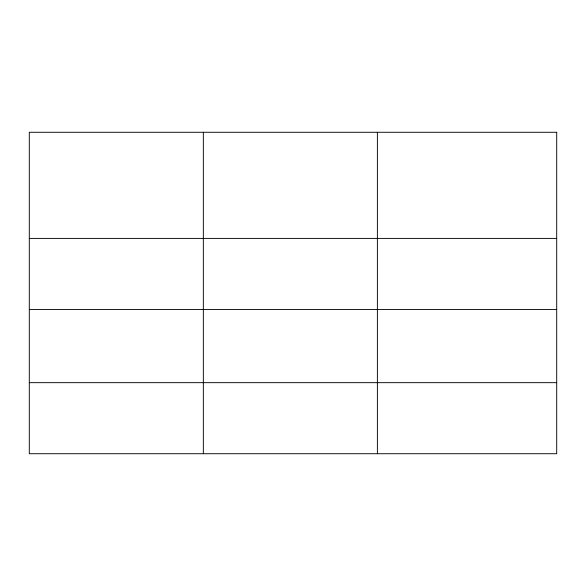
<?xml version="1.0" encoding="UTF-8"?>
<svg xmlns="http://www.w3.org/2000/svg" width="586" height="586" viewBox="0 0 586 586"><rect width="100%" height="100%" fill="white"/><g stroke="black" fill="none" stroke-linecap="round" stroke-linejoin="round"><path stroke-width="0.88" d="M29.3 238.407L556.7 238.407M29.3 309.459L556.7 309.459M29.3 382.665L556.7 382.665M377.384 132.275L377.384 453.725M203.342 132.275L203.342 453.725M556.7 132.275L29.3 132.275L29.3 453.725L556.7 453.725L556.7 132.275"/></g></svg>
